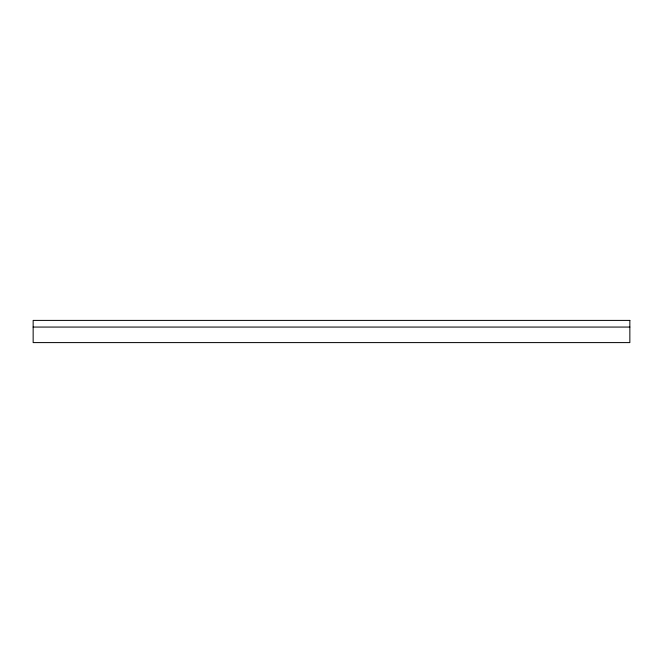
<?xml version="1.0" encoding="UTF-8"?>
<svg xmlns="http://www.w3.org/2000/svg" width="663" height="663" viewBox="0 0 663 663"><rect width="100%" height="100%" fill="white"/><g stroke="black" fill="none" stroke-linecap="round" stroke-linejoin="round"><path stroke-width="0.99" d="M33.15 327.066L629.85 327.066M629.85 320.403L33.15 320.403L33.15 342.597L629.85 342.597L629.85 320.403"/></g></svg>
